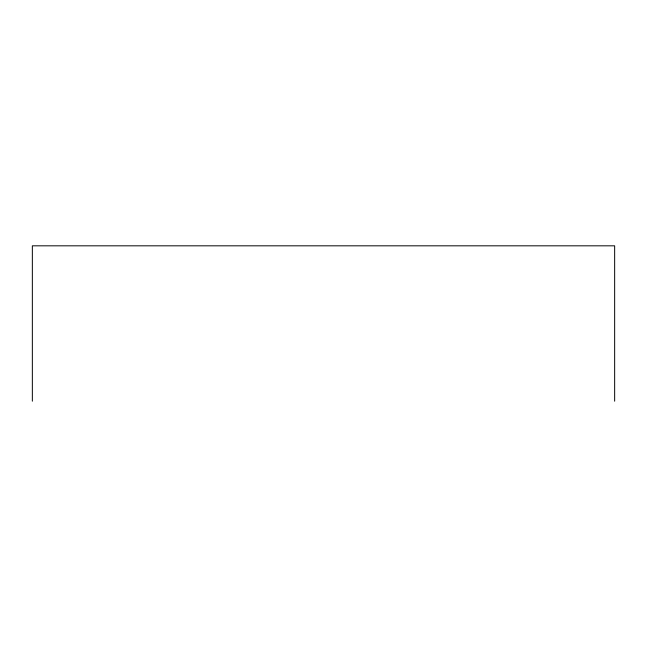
<?xml version="1.0" encoding="UTF-8"?>
<svg xmlns="http://www.w3.org/2000/svg" width="647" height="647" viewBox="0 0 647 647"><rect width="100%" height="100%" fill="white"/><g stroke="black" fill="none" stroke-linecap="round" stroke-linejoin="round"><path stroke-width="0.97" d="M614.65 401.18L614.65 245.82L32.35 245.82L32.35 401.18"/></g></svg>
